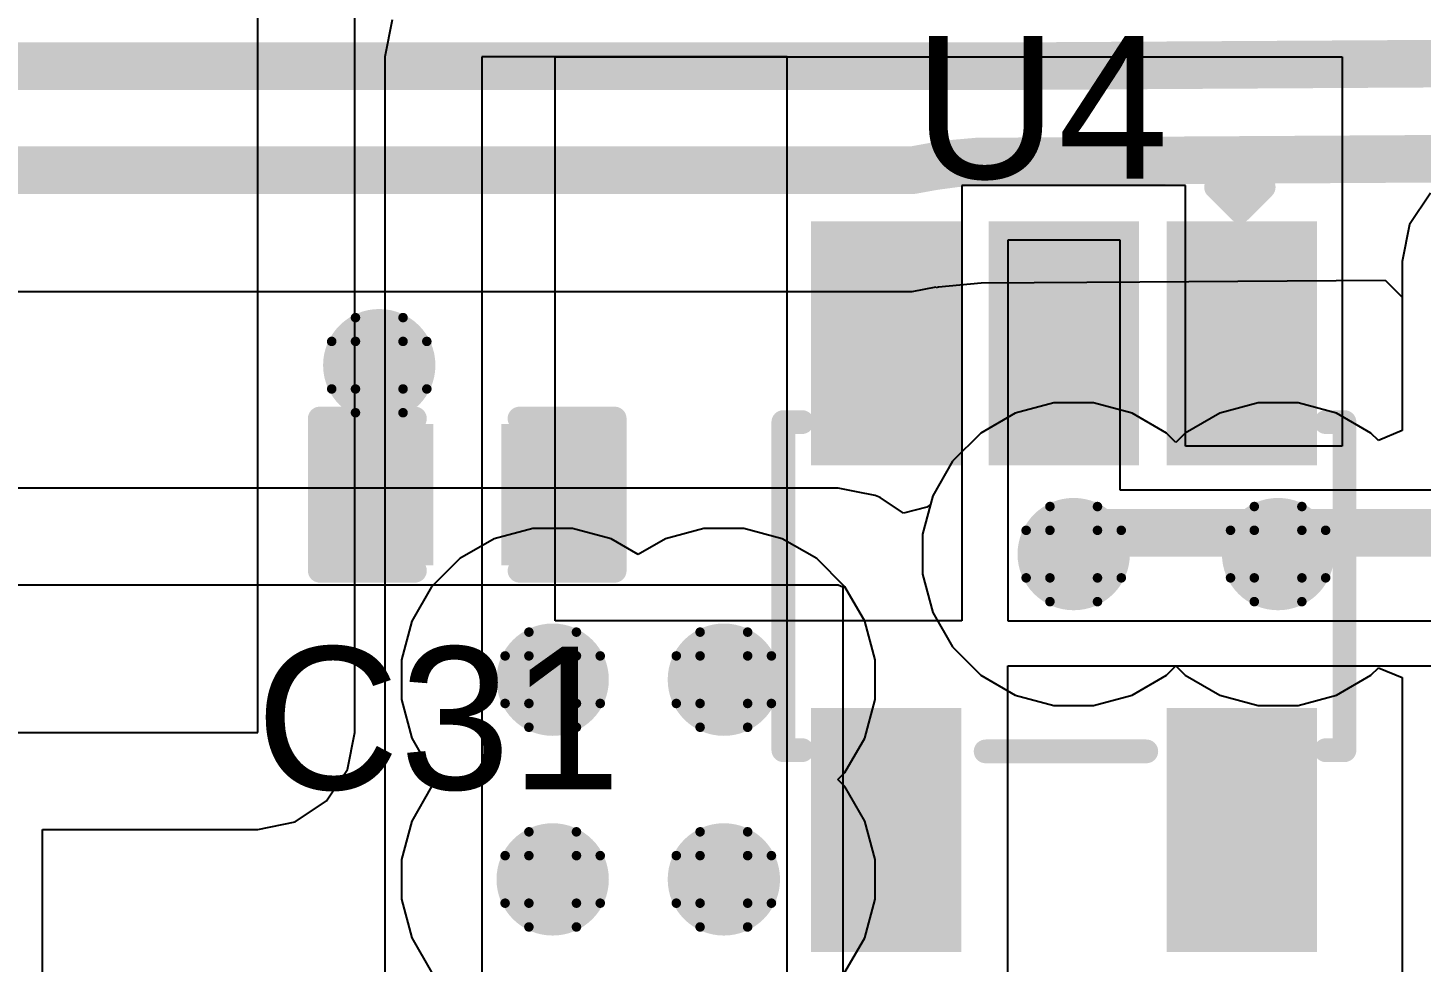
# Model space of a CAD drawing. Header units: inches. Extents: x -5 to 501, y -9 to 81.
# Drawn here: x 88.69 to 96.13, y 29.05 to 34.04 of the extents above; entities that cross this region are included whole.
import ezdxf

# ---------------------------------------------------------------- set-up
doc = ezdxf.new("R2010")
doc.units = ezdxf.units.IN
for name, color, linetype in [('Bottom Layer', 5, 'Continuous'), ('Drill Drawing', 1, 'Continuous'), ('Ground', 16, 'Continuous'), ('Power', 76, 'Continuous'), ('Top Layer', 1, 'Continuous'), ('Top Overlay', 2, 'Continuous'), ('Top Paste', 8, 'Continuous'), ('Top Solder', 216, 'Continuous'), ('Via Holes', 16, 'Continuous')]:
    doc.layers.add(name, color=color, linetype=linetype)
doc.styles.add('Arial', font='', dxfattribs={"height": 0.2})
doc.styles.get('Arial').set_extended_font_data('Arial')

msp = doc.modelspace()

# ---------------------------------------------------------------- hatches: boundary and pattern name
at = {"layer": 'Bottom Layer'}
h = msp.add_hatch(color=5, dxfattribs=at)
edge = h.paths.add_edge_path()
edge.add_arc((90.5637, 32.2384), 0.3, 0, 360)
h = msp.add_hatch(color=5, dxfattribs=at)
edge = h.paths.add_edge_path()
edge.add_arc((94.273, 31.2293), 0.3, 0, 360)
h = msp.add_hatch(color=5, dxfattribs=at)
edge = h.paths.add_edge_path()
edge.add_arc((95.3647, 31.2293), 0.3, 0, 360)
h = msp.add_hatch(color=5, dxfattribs=at)
edge = h.paths.add_edge_path()
edge.add_arc((91.49, 30.5584), 0.3, 0, 360)
h = msp.add_hatch(color=5, dxfattribs=at)
edge = h.paths.add_edge_path()
edge.add_arc((92.4044, 30.5584), 0.3, 0, 360)
h = msp.add_hatch(color=5, dxfattribs=at)
edge = h.paths.add_edge_path()
edge.add_arc((91.49, 29.4916), 0.3, 0, 360)
h = msp.add_hatch(color=5, dxfattribs=at)
edge = h.paths.add_edge_path()
edge.add_arc((92.4044, 29.4916), 0.3, 0, 360)
at = {"layer": 'Ground'}
h = msp.add_hatch(color=16, dxfattribs=at)
edge = h.paths.add_edge_path()
edge.add_arc((90.5637, 32.2384), 0.3, 0, 360)
h = msp.add_hatch(color=16, dxfattribs=at)
edge = h.paths.add_edge_path()
edge.add_arc((94.273, 31.2293), 0.3, 0, 360)
h = msp.add_hatch(color=16, dxfattribs=at)
edge = h.paths.add_edge_path()
edge.add_arc((95.3647, 31.2293), 0.3, 0, 360)
h = msp.add_hatch(color=16, dxfattribs=at)
edge = h.paths.add_edge_path()
edge.add_arc((91.49, 30.5584), 0.3, 0, 360)
h = msp.add_hatch(color=16, dxfattribs=at)
edge = h.paths.add_edge_path()
edge.add_arc((92.4044, 30.5584), 0.3, 0, 360)
h = msp.add_hatch(color=16, dxfattribs=at)
edge = h.paths.add_edge_path()
edge.add_arc((91.49, 29.4916), 0.3, 0, 360)
h = msp.add_hatch(color=16, dxfattribs=at)
edge = h.paths.add_edge_path()
edge.add_arc((92.4044, 29.4916), 0.3, 0, 360)
at = {"layer": 'Power'}
h = msp.add_hatch(color=76, dxfattribs=at)
edge = h.paths.add_edge_path()
edge.add_arc((90.5637, 32.2384), 0.3, 0, 360)
h = msp.add_hatch(color=76, dxfattribs=at)
edge = h.paths.add_edge_path()
edge.add_arc((94.273, 31.2293), 0.3, 0, 360)
h = msp.add_hatch(color=76, dxfattribs=at)
edge = h.paths.add_edge_path()
edge.add_arc((95.3647, 31.2293), 0.3, 0, 360)
h = msp.add_hatch(color=76, dxfattribs=at)
edge = h.paths.add_edge_path()
edge.add_arc((91.49, 30.5584), 0.3, 0, 360)
h = msp.add_hatch(color=76, dxfattribs=at)
edge = h.paths.add_edge_path()
edge.add_arc((92.4044, 30.5584), 0.3, 0, 360)
h = msp.add_hatch(color=76, dxfattribs=at)
edge = h.paths.add_edge_path()
edge.add_arc((91.49, 29.4916), 0.3, 0, 360)
h = msp.add_hatch(color=76, dxfattribs=at)
edge = h.paths.add_edge_path()
edge.add_arc((92.4044, 29.4916), 0.3, 0, 360)
at = {"layer": 'Top Layer'}
for points in [[(93.5707, 32.9054), (93.5707, 31.8054), (92.9707, 31.8054), (92.9707, 32.9054)], [(94.5207, 32.9054), (94.5207, 31.8054), (93.9207, 31.8054), (93.9207, 32.9054)], [(95.4707, 32.9054), (95.4707, 31.8054), (94.8707, 31.8054), (94.8707, 32.9054)], [(90.3351, 31.2293), (90.3351, 31.8643), (90.7923, 31.8643), (90.7923, 31.2293)], [(91.2749, 31.2293), (91.2749, 31.8643), (91.7321, 31.8643), (91.7321, 31.2293)], [(93.5707, 30.3054), (93.5707, 29.2054), (92.9707, 29.2054), (92.9707, 30.3054)], [(95.4707, 30.3054), (95.4707, 29.2054), (94.8707, 29.2054), (94.8707, 30.3054)]]:
    msp.add_hatch(color=1, dxfattribs=at).paths.add_polyline_path(points)
h = msp.add_hatch(color=1, dxfattribs=at)
edge = h.paths.add_edge_path()
edge.add_arc((90.5637, 32.2384), 0.3, 0, 360)
h = msp.add_hatch(color=1, dxfattribs=at)
edge = h.paths.add_edge_path()
edge.add_arc((94.273, 31.2293), 0.3, 0, 360)
h = msp.add_hatch(color=1, dxfattribs=at)
edge = h.paths.add_edge_path()
edge.add_arc((95.3647, 31.2293), 0.3, 0, 360)
h = msp.add_hatch(color=1, dxfattribs=at)
edge = h.paths.add_edge_path()
edge.add_arc((91.49, 30.5584), 0.3, 0, 360)
h = msp.add_hatch(color=1, dxfattribs=at)
edge = h.paths.add_edge_path()
edge.add_arc((92.4044, 30.5584), 0.3, 0, 360)
h = msp.add_hatch(color=1, dxfattribs=at)
edge = h.paths.add_edge_path()
edge.add_arc((91.49, 29.4916), 0.3, 0, 360)
h = msp.add_hatch(color=1, dxfattribs=at)
edge = h.paths.add_edge_path()
edge.add_arc((92.4044, 29.4916), 0.3, 0, 360)
at = {"layer": 'Top Paste'}
for points in [[(93.5707, 32.9054), (93.5707, 31.8054), (92.9707, 31.8054), (92.9707, 32.9054)], [(94.5207, 32.9054), (94.5207, 31.8054), (93.9207, 31.8054), (93.9207, 32.9054)], [(95.4707, 32.9054), (95.4707, 31.8054), (94.8707, 31.8054), (94.8707, 32.9054)], [(90.3351, 31.2293), (90.3351, 31.8643), (90.7923, 31.8643), (90.7923, 31.2293)], [(91.2749, 31.2293), (91.2749, 31.8643), (91.7321, 31.8643), (91.7321, 31.2293)], [(93.5707, 30.3054), (93.5707, 29.2054), (92.9707, 29.2054), (92.9707, 30.3054)], [(95.4707, 30.3054), (95.4707, 29.2054), (94.8707, 29.2054), (94.8707, 30.3054)]]:
    msp.add_hatch(color=8, dxfattribs=at).paths.add_polyline_path(points)
at = {"layer": 'Top Solder'}
for points in [[(93.6723, 33.007), (93.6723, 31.7038), (92.8691, 31.7038), (92.8691, 33.007)], [(94.6223, 33.007), (94.6223, 31.7038), (93.8191, 31.7038), (93.8191, 33.007)], [(95.5723, 33.007), (95.5723, 31.7038), (94.7691, 31.7038), (94.7691, 33.007)], [(90.2751, 31.1693), (90.2751, 31.9243), (90.8523, 31.9243), (90.8523, 31.1693)], [(91.2149, 31.1693), (91.2149, 31.9243), (91.7921, 31.9243), (91.7921, 31.1693)], [(93.6723, 30.407), (93.6723, 29.1038), (92.8691, 29.1038), (92.8691, 30.407)], [(95.5723, 30.407), (95.5723, 29.1038), (94.7691, 29.1038), (94.7691, 30.407)]]:
    msp.add_hatch(color=216, dxfattribs=at).paths.add_polyline_path(points)
at = {"layer": 'Via Holes'}
h = msp.add_hatch(color=7, dxfattribs=at)
edge = h.paths.add_edge_path()
edge.add_arc((90.5637, 32.2384), 0.15, 0, 360)
h = msp.add_hatch(color=7, dxfattribs=at)
edge = h.paths.add_edge_path()
edge.add_arc((94.273, 31.2293), 0.15, 0, 360)
h = msp.add_hatch(color=7, dxfattribs=at)
edge = h.paths.add_edge_path()
edge.add_arc((95.3647, 31.2293), 0.15, 0, 360)
h = msp.add_hatch(color=7, dxfattribs=at)
edge = h.paths.add_edge_path()
edge.add_arc((91.49, 30.5584), 0.15, 0, 360)
h = msp.add_hatch(color=7, dxfattribs=at)
edge = h.paths.add_edge_path()
edge.add_arc((92.4044, 30.5584), 0.15, 0, 360)
h = msp.add_hatch(color=7, dxfattribs=at)
edge = h.paths.add_edge_path()
edge.add_arc((91.49, 29.4916), 0.15, 0, 360)
h = msp.add_hatch(color=7, dxfattribs=at)
edge = h.paths.add_edge_path()
edge.add_arc((92.4044, 29.4916), 0.15, 0, 360)

# ---------------------------------------------------------------- linework, layer by layer
at = {"layer": 'Bottom Layer'}
for p, q in [((93.5503, 32.6564), (93.779, 32.679)), ((93.779, 32.679), (94.6268, 32.6841)), ((94.6268, 32.6841), (94.6269, 32.6841)), ((94.6269, 32.6841), (94.627, 32.6841)), ((94.627, 32.6841), (95.9374, 32.692)), ((95.9374, 32.692), (96.0274, 32.6025)), ((86.3869, 32.6322), (93.4104, 32.6322)), ((93.4104, 32.6322), (93.5381, 32.6576)), ((93.5381, 32.6576), (93.539, 32.653)), ((93.539, 32.653), (93.5503, 32.6564)), ((96.0274, 32.6025), (96.0274, 31.8889)), ((94.1666, 32.0373), (93.9611, 31.9822)), ((94.3793, 32.0373), (94.1666, 32.0373)), ((94.5848, 31.9822), (94.3793, 32.0373)), ((95.2583, 32.0373), (95.0528, 31.9822)), ((95.4711, 32.0373), (95.2583, 32.0373)), ((95.6766, 31.9822), (95.4711, 32.0373)), ((93.9611, 31.9822), (93.7768, 31.8759)), ((94.7691, 31.8759), (94.5848, 31.9822)), ((95.0528, 31.9822), (94.8686, 31.8759)), ((95.8608, 31.8759), (95.6766, 31.9822)), ((93.7768, 31.8759), (93.6264, 31.7254)), ((94.8188, 31.8261), (94.7691, 31.8759)), ((94.8686, 31.8759), (94.8188, 31.8261)), ((95.9004, 31.8363), (95.8608, 31.8759)), ((96.0274, 31.8889), (95.9004, 31.8363)), ((93.6264, 31.7254), (93.52, 31.5412)), ((93.52, 31.5412), (93.465, 31.3357)), ((91.3836, 31.3664), (91.1781, 31.3113)), ((91.5964, 31.3664), (91.3836, 31.3664)), ((91.8019, 31.3113), (91.5964, 31.3664)), ((92.298, 31.3664), (92.0925, 31.3113)), ((92.5108, 31.3664), (92.298, 31.3664)), ((92.7163, 31.3113), (92.5108, 31.3664)), ((93.465, 31.3357), (93.465, 31.1229)), ((91.1781, 31.3113), (90.9939, 31.2049)), ((91.9472, 31.2274), (91.8019, 31.3113)), ((92.0925, 31.3113), (91.9472, 31.2274)), ((92.9005, 31.2049), (92.7163, 31.3113)), ((90.9939, 31.2049), (90.8434, 31.0545)), ((93.0509, 31.0545), (92.9005, 31.2049)), ((93.465, 31.1229), (93.52, 30.9174)), ((90.8434, 31.0545), (90.737, 30.8702)), ((93.1573, 30.8702), (93.0509, 31.0545)), ((93.52, 30.9174), (93.6264, 30.7332)), ((90.737, 30.8702), (90.682, 30.6647)), ((93.2124, 30.6647), (93.1573, 30.8702)), ((90.682, 30.6647), (90.682, 30.452)), ((93.2124, 30.452), (93.2124, 30.6647)), ((93.6264, 30.7332), (93.7768, 30.5827)), ((94.7691, 30.5827), (94.8188, 30.6325)), ((94.8188, 30.6325), (94.8686, 30.5827)), ((95.8608, 30.5827), (95.9004, 30.6223)), ((95.9004, 30.6223), (96.0274, 30.5697)), ((93.7768, 30.5827), (93.9611, 30.4764)), ((94.5848, 30.4764), (94.7691, 30.5827)), ((94.8686, 30.5827), (95.0528, 30.4764)), ((95.6766, 30.4764), (95.8608, 30.5827)), ((96.0274, 30.5697), (96.0274, 24.2308)), ((90.682, 30.452), (90.737, 30.2465)), ((93.1573, 30.2465), (93.2124, 30.452)), ((93.9611, 30.4764), (94.1666, 30.4213)), ((94.3793, 30.4213), (94.5848, 30.4764)), ((95.0528, 30.4764), (95.2583, 30.4213)), ((95.4711, 30.4213), (95.6766, 30.4764)), ((94.1666, 30.4213), (94.3793, 30.4213)), ((95.2583, 30.4213), (95.4711, 30.4213)), ((90.737, 30.2465), (90.8434, 30.0622)), ((93.0509, 30.0622), (93.1573, 30.2465)), ((90.8434, 30.0622), (90.8807, 30.025)), ((90.8807, 30.025), (90.8434, 29.9877)), ((93.0137, 30.025), (93.0509, 30.0622)), ((93.0509, 29.9877), (93.0137, 30.025)), ((90.8434, 29.9877), (90.737, 29.8034)), ((93.1573, 29.8034), (93.0509, 29.9877)), ((90.737, 29.8034), (90.682, 29.5979)), ((93.2124, 29.5979), (93.1573, 29.8034)), ((90.682, 29.5979), (90.682, 29.3852)), ((93.2124, 29.3852), (93.2124, 29.5979)), ((90.682, 29.3852), (90.737, 29.1797)), ((93.1573, 29.1797), (93.2124, 29.3852)), ((90.737, 29.1797), (90.8434, 28.9954)), ((93.0509, 28.9954), (93.1573, 29.1797))]:
    msp.add_line(p, q, dxfattribs=at)
for points in [[(75.2988, 33.8353, 0.254, 0.254, 0), (93.9212, 33.8353, 0.254, 0.254, 0)], [(93.9212, 33.8353, 0.254, 0.254, 0), (97.7107, 33.8582, 0.254, 0.254, 0)], [(93.4104, 33.2796, 0.254, 0.254, -0.034603), (93.7584, 33.3263, 0.254, 0.254, 0)], [(93.7584, 33.3263, 0.254, 0.254, 0), (94.6229, 33.3315, 0.254, 0.254, 0)], [(93.7584, 33.3263, 0.254, 0.254, 0), (93.7584, 33.3263, 0.254, 0.254, 0)], [(94.6229, 33.3315, 0.254, 0.254, 0), (94.6231, 33.3315, 0.254, 0.254, 0)], [(94.6231, 33.3315, 0.254, 0.254, 0), (97.7122, 33.3502, 0.254, 0.254, 0)], [(75.9542, 33.2796, 0.254, 0.254, 0), (93.4104, 33.2796, 0.254, 0.254, 0)], [(93.4104, 33.2796, 0.254, 0.254, 0), (93.4104, 33.2796, 0.254, 0.254, 0)]]:
    msp.add_lwpolyline(points, format="xyseb", dxfattribs=at)
for points in [[(93.8577, 33.8353, 0.127, 0.127, 1), (93.9847, 33.8353, 0.127, 0.127, 1)], [(93.8577, 33.8353, 0.127, 0.127, 1), (93.9847, 33.8353, 0.127, 0.127, 1)], [(93.6949, 33.3263, 0.127, 0.127, 1), (93.8219, 33.3263, 0.127, 0.127, 1)], [(93.6949, 33.3263, 0.127, 0.127, 1), (93.8219, 33.3263, 0.127, 0.127, 1)], [(93.6949, 33.3263, 0.127, 0.127, 1), (93.8219, 33.3263, 0.127, 0.127, 1)], [(93.6949, 33.3263, 0.127, 0.127, 1), (93.8219, 33.3263, 0.127, 0.127, 1)], [(94.5594, 33.3315, 0.127, 0.127, 1), (94.6864, 33.3315, 0.127, 0.127, 1)], [(94.5594, 33.3315, 0.127, 0.127, 1), (94.6864, 33.3315, 0.127, 0.127, 1)], [(94.5596, 33.3315, 0.127, 0.127, 1), (94.6866, 33.3315, 0.127, 0.127, 1)], [(94.5596, 33.3315, 0.127, 0.127, 1), (94.6866, 33.3315, 0.127, 0.127, 1)], [(93.3469, 33.2796, 0.127, 0.127, 1), (93.4739, 33.2796, 0.127, 0.127, 1)], [(93.3469, 33.2796, 0.127, 0.127, 1), (93.4739, 33.2796, 0.127, 0.127, 1)], [(93.3469, 33.2796, 0.127, 0.127, 1), (93.4739, 33.2796, 0.127, 0.127, 1)], [(93.3469, 33.2796, 0.127, 0.127, 1), (93.4739, 33.2796, 0.127, 0.127, 1)]]:
    msp.add_lwpolyline(points, format="xyseb", close=True, dxfattribs=at)
at = {"layer": 'Drill Drawing'}
for points in [[(90.4367, 32.3654, 0.0508, 0.0508, 0), (90.4367, 32.4924, 0.0508, 0.0508, 0)], [(90.4367, 32.4924, 0.0508, 0.0508, 0), (90.6907, 32.4924, 0.0508, 0.0508, 0)], [(90.6907, 32.3654, 0.0508, 0.0508, 0), (90.6907, 32.4924, 0.0508, 0.0508, 0)], [(90.3097, 32.1114, 0.0508, 0.0508, 0), (90.3097, 32.3654, 0.0508, 0.0508, 0)], [(90.3097, 32.3654, 0.0508, 0.0508, 0), (90.4367, 32.3654, 0.0508, 0.0508, 0)], [(90.6907, 32.3654, 0.0508, 0.0508, 0), (90.8177, 32.3654, 0.0508, 0.0508, 0)], [(90.8177, 32.1114, 0.0508, 0.0508, 0), (90.8177, 32.3654, 0.0508, 0.0508, 0)], [(90.3097, 32.1114, 0.0508, 0.0508, 0), (90.4367, 32.1114, 0.0508, 0.0508, 0)], [(90.4367, 31.9844, 0.0508, 0.0508, 0), (90.4367, 32.1114, 0.0508, 0.0508, 0)], [(90.6907, 32.1114, 0.0508, 0.0508, 0), (90.8177, 32.1114, 0.0508, 0.0508, 0)], [(90.6907, 31.9844, 0.0508, 0.0508, 0), (90.6907, 32.1114, 0.0508, 0.0508, 0)], [(90.4367, 31.9844, 0.0508, 0.0508, 0), (90.6907, 31.9844, 0.0508, 0.0508, 0)], [(94.146, 31.3563, 0.0508, 0.0508, 0), (94.146, 31.4833, 0.0508, 0.0508, 0)], [(94.146, 31.4833, 0.0508, 0.0508, 0), (94.4, 31.4833, 0.0508, 0.0508, 0)], [(94.4, 31.3563, 0.0508, 0.0508, 0), (94.4, 31.4833, 0.0508, 0.0508, 0)], [(95.2377, 31.3563, 0.0508, 0.0508, 0), (95.2377, 31.4833, 0.0508, 0.0508, 0)], [(95.2377, 31.4833, 0.0508, 0.0508, 0), (95.4917, 31.4833, 0.0508, 0.0508, 0)], [(95.4917, 31.3563, 0.0508, 0.0508, 0), (95.4917, 31.4833, 0.0508, 0.0508, 0)], [(94.019, 31.1023, 0.0508, 0.0508, 0), (94.019, 31.3563, 0.0508, 0.0508, 0)], [(94.019, 31.3563, 0.0508, 0.0508, 0), (94.146, 31.3563, 0.0508, 0.0508, 0)], [(94.4, 31.3563, 0.0508, 0.0508, 0), (94.527, 31.3563, 0.0508, 0.0508, 0)], [(94.527, 31.1023, 0.0508, 0.0508, 0), (94.527, 31.3563, 0.0508, 0.0508, 0)], [(95.1107, 31.1023, 0.0508, 0.0508, 0), (95.1107, 31.3563, 0.0508, 0.0508, 0)], [(95.1107, 31.3563, 0.0508, 0.0508, 0), (95.2377, 31.3563, 0.0508, 0.0508, 0)], [(95.4917, 31.3563, 0.0508, 0.0508, 0), (95.6187, 31.3563, 0.0508, 0.0508, 0)], [(95.6187, 31.1023, 0.0508, 0.0508, 0), (95.6187, 31.3563, 0.0508, 0.0508, 0)], [(94.019, 31.1023, 0.0508, 0.0508, 0), (94.146, 31.1023, 0.0508, 0.0508, 0)], [(94.146, 30.9753, 0.0508, 0.0508, 0), (94.146, 31.1023, 0.0508, 0.0508, 0)], [(94.4, 31.1023, 0.0508, 0.0508, 0), (94.527, 31.1023, 0.0508, 0.0508, 0)], [(94.4, 30.9753, 0.0508, 0.0508, 0), (94.4, 31.1023, 0.0508, 0.0508, 0)], [(95.1107, 31.1023, 0.0508, 0.0508, 0), (95.2377, 31.1023, 0.0508, 0.0508, 0)], [(95.2377, 30.9753, 0.0508, 0.0508, 0), (95.2377, 31.1023, 0.0508, 0.0508, 0)], [(95.4917, 31.1023, 0.0508, 0.0508, 0), (95.6187, 31.1023, 0.0508, 0.0508, 0)], [(95.4917, 30.9753, 0.0508, 0.0508, 0), (95.4917, 31.1023, 0.0508, 0.0508, 0)], [(94.146, 30.9753, 0.0508, 0.0508, 0), (94.4, 30.9753, 0.0508, 0.0508, 0)], [(95.2377, 30.9753, 0.0508, 0.0508, 0), (95.4917, 30.9753, 0.0508, 0.0508, 0)], [(91.363, 30.6854, 0.0508, 0.0508, 0), (91.363, 30.8124, 0.0508, 0.0508, 0)], [(91.363, 30.8124, 0.0508, 0.0508, 0), (91.617, 30.8124, 0.0508, 0.0508, 0)], [(91.617, 30.6854, 0.0508, 0.0508, 0), (91.617, 30.8124, 0.0508, 0.0508, 0)], [(92.2774, 30.6854, 0.0508, 0.0508, 0), (92.2774, 30.8124, 0.0508, 0.0508, 0)], [(92.2774, 30.8124, 0.0508, 0.0508, 0), (92.5314, 30.8124, 0.0508, 0.0508, 0)], [(92.5314, 30.6854, 0.0508, 0.0508, 0), (92.5314, 30.8124, 0.0508, 0.0508, 0)], [(91.236, 30.4314, 0.0508, 0.0508, 0), (91.236, 30.6854, 0.0508, 0.0508, 0)], [(91.236, 30.6854, 0.0508, 0.0508, 0), (91.363, 30.6854, 0.0508, 0.0508, 0)], [(91.617, 30.6854, 0.0508, 0.0508, 0), (91.744, 30.6854, 0.0508, 0.0508, 0)], [(91.744, 30.4314, 0.0508, 0.0508, 0), (91.744, 30.6854, 0.0508, 0.0508, 0)], [(92.1504, 30.4314, 0.0508, 0.0508, 0), (92.1504, 30.6854, 0.0508, 0.0508, 0)], [(92.1504, 30.6854, 0.0508, 0.0508, 0), (92.2774, 30.6854, 0.0508, 0.0508, 0)], [(92.5314, 30.6854, 0.0508, 0.0508, 0), (92.6584, 30.6854, 0.0508, 0.0508, 0)], [(92.6584, 30.4314, 0.0508, 0.0508, 0), (92.6584, 30.6854, 0.0508, 0.0508, 0)], [(91.236, 30.4314, 0.0508, 0.0508, 0), (91.363, 30.4314, 0.0508, 0.0508, 0)], [(91.363, 30.3044, 0.0508, 0.0508, 0), (91.363, 30.4314, 0.0508, 0.0508, 0)], [(91.617, 30.4314, 0.0508, 0.0508, 0), (91.744, 30.4314, 0.0508, 0.0508, 0)], [(91.617, 30.3044, 0.0508, 0.0508, 0), (91.617, 30.4314, 0.0508, 0.0508, 0)], [(92.1504, 30.4314, 0.0508, 0.0508, 0), (92.2774, 30.4314, 0.0508, 0.0508, 0)], [(92.2774, 30.3044, 0.0508, 0.0508, 0), (92.2774, 30.4314, 0.0508, 0.0508, 0)], [(92.5314, 30.4314, 0.0508, 0.0508, 0), (92.6584, 30.4314, 0.0508, 0.0508, 0)], [(92.5314, 30.3044, 0.0508, 0.0508, 0), (92.5314, 30.4314, 0.0508, 0.0508, 0)], [(91.363, 30.3044, 0.0508, 0.0508, 0), (91.617, 30.3044, 0.0508, 0.0508, 0)], [(92.2774, 30.3044, 0.0508, 0.0508, 0), (92.5314, 30.3044, 0.0508, 0.0508, 0)], [(91.363, 29.6186, 0.0508, 0.0508, 0), (91.363, 29.7456, 0.0508, 0.0508, 0)], [(91.363, 29.7456, 0.0508, 0.0508, 0), (91.617, 29.7456, 0.0508, 0.0508, 0)], [(91.617, 29.6186, 0.0508, 0.0508, 0), (91.617, 29.7456, 0.0508, 0.0508, 0)], [(92.2774, 29.6186, 0.0508, 0.0508, 0), (92.2774, 29.7456, 0.0508, 0.0508, 0)], [(92.2774, 29.7456, 0.0508, 0.0508, 0), (92.5314, 29.7456, 0.0508, 0.0508, 0)], [(92.5314, 29.6186, 0.0508, 0.0508, 0), (92.5314, 29.7456, 0.0508, 0.0508, 0)], [(91.236, 29.3646, 0.0508, 0.0508, 0), (91.236, 29.6186, 0.0508, 0.0508, 0)], [(91.236, 29.6186, 0.0508, 0.0508, 0), (91.363, 29.6186, 0.0508, 0.0508, 0)], [(91.617, 29.6186, 0.0508, 0.0508, 0), (91.744, 29.6186, 0.0508, 0.0508, 0)], [(91.744, 29.3646, 0.0508, 0.0508, 0), (91.744, 29.6186, 0.0508, 0.0508, 0)], [(92.1504, 29.3646, 0.0508, 0.0508, 0), (92.1504, 29.6186, 0.0508, 0.0508, 0)], [(92.1504, 29.6186, 0.0508, 0.0508, 0), (92.2774, 29.6186, 0.0508, 0.0508, 0)], [(92.5314, 29.6186, 0.0508, 0.0508, 0), (92.6584, 29.6186, 0.0508, 0.0508, 0)], [(92.6584, 29.3646, 0.0508, 0.0508, 0), (92.6584, 29.6186, 0.0508, 0.0508, 0)], [(91.236, 29.3646, 0.0508, 0.0508, 0), (91.363, 29.3646, 0.0508, 0.0508, 0)], [(91.363, 29.2376, 0.0508, 0.0508, 0), (91.363, 29.3646, 0.0508, 0.0508, 0)], [(91.617, 29.3646, 0.0508, 0.0508, 0), (91.744, 29.3646, 0.0508, 0.0508, 0)], [(91.617, 29.2376, 0.0508, 0.0508, 0), (91.617, 29.3646, 0.0508, 0.0508, 0)], [(92.1504, 29.3646, 0.0508, 0.0508, 0), (92.2774, 29.3646, 0.0508, 0.0508, 0)], [(92.2774, 29.2376, 0.0508, 0.0508, 0), (92.2774, 29.3646, 0.0508, 0.0508, 0)], [(92.5314, 29.3646, 0.0508, 0.0508, 0), (92.6584, 29.3646, 0.0508, 0.0508, 0)], [(92.5314, 29.2376, 0.0508, 0.0508, 0), (92.5314, 29.3646, 0.0508, 0.0508, 0)], [(91.363, 29.2376, 0.0508, 0.0508, 0), (91.617, 29.2376, 0.0508, 0.0508, 0)], [(92.2774, 29.2376, 0.0508, 0.0508, 0), (92.5314, 29.2376, 0.0508, 0.0508, 0)]]:
    msp.add_lwpolyline(points, format="xyseb", dxfattribs=at)
for points in [[(90.424, 32.4924, 0.0254, 0.0254, 1), (90.4494, 32.4924, 0.0254, 0.0254, 1)], [(90.424, 32.4924, 0.0254, 0.0254, 1), (90.4494, 32.4924, 0.0254, 0.0254, 1)], [(90.678, 32.4924, 0.0254, 0.0254, 1), (90.7034, 32.4924, 0.0254, 0.0254, 1)], [(90.678, 32.4924, 0.0254, 0.0254, 1), (90.7034, 32.4924, 0.0254, 0.0254, 1)], [(90.297, 32.3654, 0.0254, 0.0254, 1), (90.3224, 32.3654, 0.0254, 0.0254, 1)], [(90.297, 32.3654, 0.0254, 0.0254, 1), (90.3224, 32.3654, 0.0254, 0.0254, 1)], [(90.424, 32.3654, 0.0254, 0.0254, 1), (90.4494, 32.3654, 0.0254, 0.0254, 1)], [(90.424, 32.3654, 0.0254, 0.0254, 1), (90.4494, 32.3654, 0.0254, 0.0254, 1)], [(90.678, 32.3654, 0.0254, 0.0254, 1), (90.7034, 32.3654, 0.0254, 0.0254, 1)], [(90.678, 32.3654, 0.0254, 0.0254, 1), (90.7034, 32.3654, 0.0254, 0.0254, 1)], [(90.805, 32.3654, 0.0254, 0.0254, 1), (90.8304, 32.3654, 0.0254, 0.0254, 1)], [(90.805, 32.3654, 0.0254, 0.0254, 1), (90.8304, 32.3654, 0.0254, 0.0254, 1)], [(90.297, 32.1114, 0.0254, 0.0254, 1), (90.3224, 32.1114, 0.0254, 0.0254, 1)], [(90.297, 32.1114, 0.0254, 0.0254, 1), (90.3224, 32.1114, 0.0254, 0.0254, 1)], [(90.424, 32.1114, 0.0254, 0.0254, 1), (90.4494, 32.1114, 0.0254, 0.0254, 1)], [(90.424, 32.1114, 0.0254, 0.0254, 1), (90.4494, 32.1114, 0.0254, 0.0254, 1)], [(90.678, 32.1114, 0.0254, 0.0254, 1), (90.7034, 32.1114, 0.0254, 0.0254, 1)], [(90.678, 32.1114, 0.0254, 0.0254, 1), (90.7034, 32.1114, 0.0254, 0.0254, 1)], [(90.805, 32.1114, 0.0254, 0.0254, 1), (90.8304, 32.1114, 0.0254, 0.0254, 1)], [(90.805, 32.1114, 0.0254, 0.0254, 1), (90.8304, 32.1114, 0.0254, 0.0254, 1)], [(90.424, 31.9844, 0.0254, 0.0254, 1), (90.4494, 31.9844, 0.0254, 0.0254, 1)], [(90.424, 31.9844, 0.0254, 0.0254, 1), (90.4494, 31.9844, 0.0254, 0.0254, 1)], [(90.678, 31.9844, 0.0254, 0.0254, 1), (90.7034, 31.9844, 0.0254, 0.0254, 1)], [(90.678, 31.9844, 0.0254, 0.0254, 1), (90.7034, 31.9844, 0.0254, 0.0254, 1)], [(94.1333, 31.4833, 0.0254, 0.0254, 1), (94.1587, 31.4833, 0.0254, 0.0254, 1)], [(94.1333, 31.4833, 0.0254, 0.0254, 1), (94.1587, 31.4833, 0.0254, 0.0254, 1)], [(94.3873, 31.4833, 0.0254, 0.0254, 1), (94.4127, 31.4833, 0.0254, 0.0254, 1)], [(94.3873, 31.4833, 0.0254, 0.0254, 1), (94.4127, 31.4833, 0.0254, 0.0254, 1)], [(95.225, 31.4833, 0.0254, 0.0254, 1), (95.2504, 31.4833, 0.0254, 0.0254, 1)], [(95.225, 31.4833, 0.0254, 0.0254, 1), (95.2504, 31.4833, 0.0254, 0.0254, 1)], [(95.479, 31.4833, 0.0254, 0.0254, 1), (95.5044, 31.4833, 0.0254, 0.0254, 1)], [(95.479, 31.4833, 0.0254, 0.0254, 1), (95.5044, 31.4833, 0.0254, 0.0254, 1)], [(94.0063, 31.3563, 0.0254, 0.0254, 1), (94.0317, 31.3563, 0.0254, 0.0254, 1)], [(94.0063, 31.3563, 0.0254, 0.0254, 1), (94.0317, 31.3563, 0.0254, 0.0254, 1)], [(94.1333, 31.3563, 0.0254, 0.0254, 1), (94.1587, 31.3563, 0.0254, 0.0254, 1)], [(94.1333, 31.3563, 0.0254, 0.0254, 1), (94.1587, 31.3563, 0.0254, 0.0254, 1)], [(94.3873, 31.3563, 0.0254, 0.0254, 1), (94.4127, 31.3563, 0.0254, 0.0254, 1)], [(94.3873, 31.3563, 0.0254, 0.0254, 1), (94.4127, 31.3563, 0.0254, 0.0254, 1)], [(94.5143, 31.3563, 0.0254, 0.0254, 1), (94.5397, 31.3563, 0.0254, 0.0254, 1)], [(94.5143, 31.3563, 0.0254, 0.0254, 1), (94.5397, 31.3563, 0.0254, 0.0254, 1)], [(95.098, 31.3563, 0.0254, 0.0254, 1), (95.1234, 31.3563, 0.0254, 0.0254, 1)], [(95.098, 31.3563, 0.0254, 0.0254, 1), (95.1234, 31.3563, 0.0254, 0.0254, 1)], [(95.225, 31.3563, 0.0254, 0.0254, 1), (95.2504, 31.3563, 0.0254, 0.0254, 1)], [(95.225, 31.3563, 0.0254, 0.0254, 1), (95.2504, 31.3563, 0.0254, 0.0254, 1)], [(95.479, 31.3563, 0.0254, 0.0254, 1), (95.5044, 31.3563, 0.0254, 0.0254, 1)], [(95.479, 31.3563, 0.0254, 0.0254, 1), (95.5044, 31.3563, 0.0254, 0.0254, 1)], [(95.606, 31.3563, 0.0254, 0.0254, 1), (95.6314, 31.3563, 0.0254, 0.0254, 1)], [(95.606, 31.3563, 0.0254, 0.0254, 1), (95.6314, 31.3563, 0.0254, 0.0254, 1)], [(94.0063, 31.1023, 0.0254, 0.0254, 1), (94.0317, 31.1023, 0.0254, 0.0254, 1)], [(94.0063, 31.1023, 0.0254, 0.0254, 1), (94.0317, 31.1023, 0.0254, 0.0254, 1)], [(94.1333, 31.1023, 0.0254, 0.0254, 1), (94.1587, 31.1023, 0.0254, 0.0254, 1)], [(94.1333, 31.1023, 0.0254, 0.0254, 1), (94.1587, 31.1023, 0.0254, 0.0254, 1)], [(94.3873, 31.1023, 0.0254, 0.0254, 1), (94.4127, 31.1023, 0.0254, 0.0254, 1)], [(94.3873, 31.1023, 0.0254, 0.0254, 1), (94.4127, 31.1023, 0.0254, 0.0254, 1)], [(94.5143, 31.1023, 0.0254, 0.0254, 1), (94.5397, 31.1023, 0.0254, 0.0254, 1)], [(94.5143, 31.1023, 0.0254, 0.0254, 1), (94.5397, 31.1023, 0.0254, 0.0254, 1)], [(95.098, 31.1023, 0.0254, 0.0254, 1), (95.1234, 31.1023, 0.0254, 0.0254, 1)], [(95.098, 31.1023, 0.0254, 0.0254, 1), (95.1234, 31.1023, 0.0254, 0.0254, 1)], [(95.225, 31.1023, 0.0254, 0.0254, 1), (95.2504, 31.1023, 0.0254, 0.0254, 1)], [(95.225, 31.1023, 0.0254, 0.0254, 1), (95.2504, 31.1023, 0.0254, 0.0254, 1)], [(95.479, 31.1023, 0.0254, 0.0254, 1), (95.5044, 31.1023, 0.0254, 0.0254, 1)], [(95.479, 31.1023, 0.0254, 0.0254, 1), (95.5044, 31.1023, 0.0254, 0.0254, 1)], [(95.606, 31.1023, 0.0254, 0.0254, 1), (95.6314, 31.1023, 0.0254, 0.0254, 1)], [(95.606, 31.1023, 0.0254, 0.0254, 1), (95.6314, 31.1023, 0.0254, 0.0254, 1)], [(94.1333, 30.9753, 0.0254, 0.0254, 1), (94.1587, 30.9753, 0.0254, 0.0254, 1)], [(94.1333, 30.9753, 0.0254, 0.0254, 1), (94.1587, 30.9753, 0.0254, 0.0254, 1)], [(94.3873, 30.9753, 0.0254, 0.0254, 1), (94.4127, 30.9753, 0.0254, 0.0254, 1)], [(94.3873, 30.9753, 0.0254, 0.0254, 1), (94.4127, 30.9753, 0.0254, 0.0254, 1)], [(95.225, 30.9753, 0.0254, 0.0254, 1), (95.2504, 30.9753, 0.0254, 0.0254, 1)], [(95.225, 30.9753, 0.0254, 0.0254, 1), (95.2504, 30.9753, 0.0254, 0.0254, 1)], [(95.479, 30.9753, 0.0254, 0.0254, 1), (95.5044, 30.9753, 0.0254, 0.0254, 1)], [(95.479, 30.9753, 0.0254, 0.0254, 1), (95.5044, 30.9753, 0.0254, 0.0254, 1)], [(91.3503, 30.8124, 0.0254, 0.0254, 1), (91.3757, 30.8124, 0.0254, 0.0254, 1)], [(91.3503, 30.8124, 0.0254, 0.0254, 1), (91.3757, 30.8124, 0.0254, 0.0254, 1)], [(91.6043, 30.8124, 0.0254, 0.0254, 1), (91.6297, 30.8124, 0.0254, 0.0254, 1)], [(91.6043, 30.8124, 0.0254, 0.0254, 1), (91.6297, 30.8124, 0.0254, 0.0254, 1)], [(92.2647, 30.8124, 0.0254, 0.0254, 1), (92.2901, 30.8124, 0.0254, 0.0254, 1)], [(92.2647, 30.8124, 0.0254, 0.0254, 1), (92.2901, 30.8124, 0.0254, 0.0254, 1)], [(92.5187, 30.8124, 0.0254, 0.0254, 1), (92.5441, 30.8124, 0.0254, 0.0254, 1)], [(92.5187, 30.8124, 0.0254, 0.0254, 1), (92.5441, 30.8124, 0.0254, 0.0254, 1)], [(91.2233, 30.6854, 0.0254, 0.0254, 1), (91.2487, 30.6854, 0.0254, 0.0254, 1)], [(91.2233, 30.6854, 0.0254, 0.0254, 1), (91.2487, 30.6854, 0.0254, 0.0254, 1)], [(91.3503, 30.6854, 0.0254, 0.0254, 1), (91.3757, 30.6854, 0.0254, 0.0254, 1)], [(91.3503, 30.6854, 0.0254, 0.0254, 1), (91.3757, 30.6854, 0.0254, 0.0254, 1)], [(91.6043, 30.6854, 0.0254, 0.0254, 1), (91.6297, 30.6854, 0.0254, 0.0254, 1)], [(91.6043, 30.6854, 0.0254, 0.0254, 1), (91.6297, 30.6854, 0.0254, 0.0254, 1)], [(91.7313, 30.6854, 0.0254, 0.0254, 1), (91.7567, 30.6854, 0.0254, 0.0254, 1)], [(91.7313, 30.6854, 0.0254, 0.0254, 1), (91.7567, 30.6854, 0.0254, 0.0254, 1)], [(92.1377, 30.6854, 0.0254, 0.0254, 1), (92.1631, 30.6854, 0.0254, 0.0254, 1)], [(92.1377, 30.6854, 0.0254, 0.0254, 1), (92.1631, 30.6854, 0.0254, 0.0254, 1)], [(92.2647, 30.6854, 0.0254, 0.0254, 1), (92.2901, 30.6854, 0.0254, 0.0254, 1)], [(92.2647, 30.6854, 0.0254, 0.0254, 1), (92.2901, 30.6854, 0.0254, 0.0254, 1)], [(92.5187, 30.6854, 0.0254, 0.0254, 1), (92.5441, 30.6854, 0.0254, 0.0254, 1)], [(92.5187, 30.6854, 0.0254, 0.0254, 1), (92.5441, 30.6854, 0.0254, 0.0254, 1)], [(92.6457, 30.6854, 0.0254, 0.0254, 1), (92.6711, 30.6854, 0.0254, 0.0254, 1)], [(92.6457, 30.6854, 0.0254, 0.0254, 1), (92.6711, 30.6854, 0.0254, 0.0254, 1)], [(91.2233, 30.4314, 0.0254, 0.0254, 1), (91.2487, 30.4314, 0.0254, 0.0254, 1)], [(91.2233, 30.4314, 0.0254, 0.0254, 1), (91.2487, 30.4314, 0.0254, 0.0254, 1)], [(91.3503, 30.4314, 0.0254, 0.0254, 1), (91.3757, 30.4314, 0.0254, 0.0254, 1)], [(91.3503, 30.4314, 0.0254, 0.0254, 1), (91.3757, 30.4314, 0.0254, 0.0254, 1)], [(91.6043, 30.4314, 0.0254, 0.0254, 1), (91.6297, 30.4314, 0.0254, 0.0254, 1)], [(91.6043, 30.4314, 0.0254, 0.0254, 1), (91.6297, 30.4314, 0.0254, 0.0254, 1)], [(91.7313, 30.4314, 0.0254, 0.0254, 1), (91.7567, 30.4314, 0.0254, 0.0254, 1)], [(91.7313, 30.4314, 0.0254, 0.0254, 1), (91.7567, 30.4314, 0.0254, 0.0254, 1)], [(92.1377, 30.4314, 0.0254, 0.0254, 1), (92.1631, 30.4314, 0.0254, 0.0254, 1)], [(92.1377, 30.4314, 0.0254, 0.0254, 1), (92.1631, 30.4314, 0.0254, 0.0254, 1)], [(92.2647, 30.4314, 0.0254, 0.0254, 1), (92.2901, 30.4314, 0.0254, 0.0254, 1)], [(92.2647, 30.4314, 0.0254, 0.0254, 1), (92.2901, 30.4314, 0.0254, 0.0254, 1)], [(92.5187, 30.4314, 0.0254, 0.0254, 1), (92.5441, 30.4314, 0.0254, 0.0254, 1)], [(92.5187, 30.4314, 0.0254, 0.0254, 1), (92.5441, 30.4314, 0.0254, 0.0254, 1)], [(92.6457, 30.4314, 0.0254, 0.0254, 1), (92.6711, 30.4314, 0.0254, 0.0254, 1)], [(92.6457, 30.4314, 0.0254, 0.0254, 1), (92.6711, 30.4314, 0.0254, 0.0254, 1)], [(91.3503, 30.3044, 0.0254, 0.0254, 1), (91.3757, 30.3044, 0.0254, 0.0254, 1)], [(91.3503, 30.3044, 0.0254, 0.0254, 1), (91.3757, 30.3044, 0.0254, 0.0254, 1)], [(91.6043, 30.3044, 0.0254, 0.0254, 1), (91.6297, 30.3044, 0.0254, 0.0254, 1)], [(91.6043, 30.3044, 0.0254, 0.0254, 1), (91.6297, 30.3044, 0.0254, 0.0254, 1)], [(92.2647, 30.3044, 0.0254, 0.0254, 1), (92.2901, 30.3044, 0.0254, 0.0254, 1)], [(92.2647, 30.3044, 0.0254, 0.0254, 1), (92.2901, 30.3044, 0.0254, 0.0254, 1)], [(92.5187, 30.3044, 0.0254, 0.0254, 1), (92.5441, 30.3044, 0.0254, 0.0254, 1)], [(92.5187, 30.3044, 0.0254, 0.0254, 1), (92.5441, 30.3044, 0.0254, 0.0254, 1)], [(91.3503, 29.7456, 0.0254, 0.0254, 1), (91.3757, 29.7456, 0.0254, 0.0254, 1)], [(91.3503, 29.7456, 0.0254, 0.0254, 1), (91.3757, 29.7456, 0.0254, 0.0254, 1)], [(91.6043, 29.7456, 0.0254, 0.0254, 1), (91.6297, 29.7456, 0.0254, 0.0254, 1)], [(91.6043, 29.7456, 0.0254, 0.0254, 1), (91.6297, 29.7456, 0.0254, 0.0254, 1)], [(92.2647, 29.7456, 0.0254, 0.0254, 1), (92.2901, 29.7456, 0.0254, 0.0254, 1)], [(92.2647, 29.7456, 0.0254, 0.0254, 1), (92.2901, 29.7456, 0.0254, 0.0254, 1)], [(92.5187, 29.7456, 0.0254, 0.0254, 1), (92.5441, 29.7456, 0.0254, 0.0254, 1)], [(92.5187, 29.7456, 0.0254, 0.0254, 1), (92.5441, 29.7456, 0.0254, 0.0254, 1)], [(91.2233, 29.6186, 0.0254, 0.0254, 1), (91.2487, 29.6186, 0.0254, 0.0254, 1)], [(91.2233, 29.6186, 0.0254, 0.0254, 1), (91.2487, 29.6186, 0.0254, 0.0254, 1)], [(91.3503, 29.6186, 0.0254, 0.0254, 1), (91.3757, 29.6186, 0.0254, 0.0254, 1)], [(91.3503, 29.6186, 0.0254, 0.0254, 1), (91.3757, 29.6186, 0.0254, 0.0254, 1)], [(91.6043, 29.6186, 0.0254, 0.0254, 1), (91.6297, 29.6186, 0.0254, 0.0254, 1)], [(91.6043, 29.6186, 0.0254, 0.0254, 1), (91.6297, 29.6186, 0.0254, 0.0254, 1)], [(91.7313, 29.6186, 0.0254, 0.0254, 1), (91.7567, 29.6186, 0.0254, 0.0254, 1)], [(91.7313, 29.6186, 0.0254, 0.0254, 1), (91.7567, 29.6186, 0.0254, 0.0254, 1)], [(92.1377, 29.6186, 0.0254, 0.0254, 1), (92.1631, 29.6186, 0.0254, 0.0254, 1)], [(92.1377, 29.6186, 0.0254, 0.0254, 1), (92.1631, 29.6186, 0.0254, 0.0254, 1)], [(92.2647, 29.6186, 0.0254, 0.0254, 1), (92.2901, 29.6186, 0.0254, 0.0254, 1)], [(92.2647, 29.6186, 0.0254, 0.0254, 1), (92.2901, 29.6186, 0.0254, 0.0254, 1)], [(92.5187, 29.6186, 0.0254, 0.0254, 1), (92.5441, 29.6186, 0.0254, 0.0254, 1)], [(92.5187, 29.6186, 0.0254, 0.0254, 1), (92.5441, 29.6186, 0.0254, 0.0254, 1)], [(92.6457, 29.6186, 0.0254, 0.0254, 1), (92.6711, 29.6186, 0.0254, 0.0254, 1)], [(92.6457, 29.6186, 0.0254, 0.0254, 1), (92.6711, 29.6186, 0.0254, 0.0254, 1)], [(91.2233, 29.3646, 0.0254, 0.0254, 1), (91.2487, 29.3646, 0.0254, 0.0254, 1)], [(91.2233, 29.3646, 0.0254, 0.0254, 1), (91.2487, 29.3646, 0.0254, 0.0254, 1)], [(91.3503, 29.3646, 0.0254, 0.0254, 1), (91.3757, 29.3646, 0.0254, 0.0254, 1)], [(91.3503, 29.3646, 0.0254, 0.0254, 1), (91.3757, 29.3646, 0.0254, 0.0254, 1)], [(91.6043, 29.3646, 0.0254, 0.0254, 1), (91.6297, 29.3646, 0.0254, 0.0254, 1)], [(91.6043, 29.3646, 0.0254, 0.0254, 1), (91.6297, 29.3646, 0.0254, 0.0254, 1)], [(91.7313, 29.3646, 0.0254, 0.0254, 1), (91.7567, 29.3646, 0.0254, 0.0254, 1)], [(91.7313, 29.3646, 0.0254, 0.0254, 1), (91.7567, 29.3646, 0.0254, 0.0254, 1)], [(92.1377, 29.3646, 0.0254, 0.0254, 1), (92.1631, 29.3646, 0.0254, 0.0254, 1)], [(92.1377, 29.3646, 0.0254, 0.0254, 1), (92.1631, 29.3646, 0.0254, 0.0254, 1)], [(92.2647, 29.3646, 0.0254, 0.0254, 1), (92.2901, 29.3646, 0.0254, 0.0254, 1)], [(92.2647, 29.3646, 0.0254, 0.0254, 1), (92.2901, 29.3646, 0.0254, 0.0254, 1)], [(92.5187, 29.3646, 0.0254, 0.0254, 1), (92.5441, 29.3646, 0.0254, 0.0254, 1)], [(92.5187, 29.3646, 0.0254, 0.0254, 1), (92.5441, 29.3646, 0.0254, 0.0254, 1)], [(92.6457, 29.3646, 0.0254, 0.0254, 1), (92.6711, 29.3646, 0.0254, 0.0254, 1)], [(92.6457, 29.3646, 0.0254, 0.0254, 1), (92.6711, 29.3646, 0.0254, 0.0254, 1)], [(91.3503, 29.2376, 0.0254, 0.0254, 1), (91.3757, 29.2376, 0.0254, 0.0254, 1)], [(91.3503, 29.2376, 0.0254, 0.0254, 1), (91.3757, 29.2376, 0.0254, 0.0254, 1)], [(91.6043, 29.2376, 0.0254, 0.0254, 1), (91.6297, 29.2376, 0.0254, 0.0254, 1)], [(91.6043, 29.2376, 0.0254, 0.0254, 1), (91.6297, 29.2376, 0.0254, 0.0254, 1)], [(92.2647, 29.2376, 0.0254, 0.0254, 1), (92.2901, 29.2376, 0.0254, 0.0254, 1)], [(92.2647, 29.2376, 0.0254, 0.0254, 1), (92.2901, 29.2376, 0.0254, 0.0254, 1)], [(92.5187, 29.2376, 0.0254, 0.0254, 1), (92.5441, 29.2376, 0.0254, 0.0254, 1)], [(92.5187, 29.2376, 0.0254, 0.0254, 1), (92.5441, 29.2376, 0.0254, 0.0254, 1)]]:
    msp.add_lwpolyline(points, format="xyseb", close=True, dxfattribs=at)
at = {"layer": 'Ground'}
for p, q in [((96.1792, 33.1576), (96.0669, 32.9896)), ((96.0669, 32.9896), (96.0274, 32.7914)), ((96.0274, 32.7914), (96.0274, 31.8889)), ((94.1666, 32.0373), (93.9611, 31.9822)), ((94.3793, 32.0373), (94.1666, 32.0373)), ((94.5848, 31.9822), (94.3793, 32.0373)), ((95.2583, 32.0373), (95.0528, 31.9822)), ((95.4711, 32.0373), (95.2583, 32.0373)), ((95.6766, 31.9822), (95.4711, 32.0373)), ((93.9611, 31.9822), (93.7768, 31.8759)), ((94.7691, 31.8759), (94.5848, 31.9822)), ((95.0528, 31.9822), (94.8686, 31.8759)), ((95.8608, 31.8759), (95.6766, 31.9822)), ((93.7768, 31.8759), (93.6264, 31.7254)), ((94.8188, 31.8261), (94.7691, 31.8759)), ((94.8686, 31.8759), (94.8188, 31.8261)), ((95.9004, 31.8363), (95.8608, 31.8759)), ((96.0274, 31.8889), (95.9004, 31.8363)), ((93.6264, 31.7254), (93.52, 31.5412)), ((93.52, 31.5412), (93.465, 31.3357)), ((91.3836, 31.3664), (91.1781, 31.3113)), ((91.5964, 31.3664), (91.3836, 31.3664)), ((91.8019, 31.3113), (91.5964, 31.3664)), ((92.298, 31.3664), (92.0925, 31.3113)), ((92.5108, 31.3664), (92.298, 31.3664)), ((92.7163, 31.3113), (92.5108, 31.3664)), ((93.465, 31.3357), (93.465, 31.1229)), ((91.1781, 31.3113), (90.9939, 31.2049)), ((91.9472, 31.2274), (91.8019, 31.3113)), ((92.0925, 31.3113), (91.9472, 31.2274)), ((92.9005, 31.2049), (92.7163, 31.3113)), ((90.9939, 31.2049), (90.8434, 31.0545)), ((93.0509, 31.0545), (92.9005, 31.2049)), ((93.465, 31.1229), (93.52, 30.9174)), ((90.8434, 31.0545), (90.737, 30.8702)), ((93.1573, 30.8702), (93.0509, 31.0545)), ((93.52, 30.9174), (93.6264, 30.7332)), ((90.737, 30.8702), (90.682, 30.6647)), ((93.2124, 30.6647), (93.1573, 30.8702)), ((90.682, 30.6647), (90.682, 30.452)), ((93.2124, 30.452), (93.2124, 30.6647)), ((93.6264, 30.7332), (93.7768, 30.5827)), ((94.7691, 30.5827), (94.8188, 30.6325)), ((94.8188, 30.6325), (94.8686, 30.5827)), ((95.8608, 30.5827), (95.9004, 30.6223)), ((95.9004, 30.6223), (96.0274, 30.5697)), ((93.7768, 30.5827), (93.9611, 30.4764)), ((94.5848, 30.4764), (94.7691, 30.5827)), ((94.8686, 30.5827), (95.0528, 30.4764)), ((95.6766, 30.4764), (95.8608, 30.5827)), ((96.0274, 30.5697), (96.0274, 24.2308)), ((90.682, 30.452), (90.737, 30.2465)), ((93.1573, 30.2465), (93.2124, 30.452)), ((93.9611, 30.4764), (94.1666, 30.4213)), ((94.3793, 30.4213), (94.5848, 30.4764)), ((95.0528, 30.4764), (95.2583, 30.4213)), ((95.4711, 30.4213), (95.6766, 30.4764)), ((94.1666, 30.4213), (94.3793, 30.4213)), ((95.2583, 30.4213), (95.4711, 30.4213)), ((90.737, 30.2465), (90.8434, 30.0622)), ((93.0509, 30.0622), (93.1573, 30.2465)), ((90.8434, 30.0622), (90.8807, 30.025)), ((90.8807, 30.025), (90.8434, 29.9877)), ((93.0137, 30.025), (93.0509, 30.0622)), ((93.0509, 29.9877), (93.0137, 30.025)), ((90.8434, 29.9877), (90.737, 29.8034)), ((93.1573, 29.8034), (93.0509, 29.9877)), ((90.737, 29.8034), (90.682, 29.5979)), ((93.2124, 29.5979), (93.1573, 29.8034)), ((90.682, 29.5979), (90.682, 29.3852)), ((93.2124, 29.3852), (93.2124, 29.5979)), ((90.682, 29.3852), (90.737, 29.1797)), ((93.1573, 29.1797), (93.2124, 29.3852)), ((90.737, 29.1797), (90.8434, 28.9954)), ((93.0509, 28.9954), (93.1573, 29.1797))]:
    msp.add_line(p, q, dxfattribs=at)
at = {"layer": 'Power'}
for p, q in [((96.1792, 33.1576), (96.0669, 32.9896)), ((96.0669, 32.9896), (96.0274, 32.7914)), ((96.0274, 32.7914), (96.0274, 31.8889)), ((94.1666, 32.0373), (93.9611, 31.9822)), ((94.3793, 32.0373), (94.1666, 32.0373)), ((94.5848, 31.9822), (94.3793, 32.0373)), ((95.2583, 32.0373), (95.0528, 31.9822)), ((95.4711, 32.0373), (95.2583, 32.0373)), ((95.6766, 31.9822), (95.4711, 32.0373)), ((93.9611, 31.9822), (93.7768, 31.8759)), ((94.7691, 31.8759), (94.5848, 31.9822)), ((95.0528, 31.9822), (94.8686, 31.8759)), ((95.8608, 31.8759), (95.6766, 31.9822)), ((93.7768, 31.8759), (93.6264, 31.7254)), ((94.8188, 31.8261), (94.7691, 31.8759)), ((94.8686, 31.8759), (94.8188, 31.8261)), ((95.9004, 31.8363), (95.8608, 31.8759)), ((96.0274, 31.8889), (95.9004, 31.8363)), ((93.6264, 31.7254), (93.52, 31.5412)), ((93.0148, 31.5822), (86.5316, 31.5822)), ((93.1134, 31.5625), (93.0148, 31.5822)), ((93.0148, 31.5822), (93.0148, 31.5821)), ((93.0148, 31.5821), (93.0148, 31.5822)), ((93.213, 31.5427), (93.1134, 31.5625)), ((93.2384, 31.5322), (93.213, 31.5427)), ((93.213, 31.5427), (93.213, 31.5427)), ((93.213, 31.5427), (93.213, 31.5427)), ((93.3637, 31.4485), (93.2384, 31.5322)), ((93.4886, 31.48), (93.3637, 31.4485)), ((93.5073, 31.4937), (93.4886, 31.48)), ((93.52, 31.5412), (93.5073, 31.4937)), ((86.1973, 31.0642), (93.0148, 31.0642)), ((93.0148, 31.0642), (93.0402, 31.0537)), ((93.0402, 31.0537), (93.0402, 25.372))]:
    msp.add_line(p, q, dxfattribs=at)
at = {"layer": 'Top Layer'}
for p, q in [((89.916, 30.2768), (89.916, 39.6174)), ((90.434, 30.2768), (90.434, 39.4821)), ((90.6323, 34.0832), (90.5929, 33.885)), ((90.5929, 33.885), (90.5929, 27.9616)), ((92.7417, 33.885), (91.1108, 33.885)), ((91.1108, 33.885), (91.1108, 27.9616)), ((91.5035, 30.8729), (91.5035, 33.885)), ((91.5035, 33.885), (95.7072, 33.885)), ((92.7417, 27.9616), (92.7417, 33.885)), ((95.7072, 33.885), (95.7072, 31.8054)), ((94.8707, 33.1978), (93.6752, 33.1978)), ((93.6752, 33.1978), (93.6752, 31.8054)), ((94.8707, 31.8054), (94.8707, 33.1978)), ((94.5207, 32.9054), (93.9207, 32.9054)), ((93.9207, 32.9054), (93.9207, 30.8729)), ((94.5207, 31.5714), (94.5207, 32.9054)), ((93.6752, 31.8054), (93.6752, 30.8729)), ((95.4707, 31.8054), (94.8707, 31.8054)), ((95.7072, 31.8054), (95.4707, 31.8054)), ((99.3407, 31.5714), (94.5207, 31.5714)), ((93.6752, 30.8729), (91.5035, 30.8729)), ((93.9207, 30.8729), (99.3407, 30.8729)), ((93.9207, 25.2915), (93.9207, 30.6316)), ((93.9207, 30.6316), (100.4163, 30.6316)), ((83.2814, 30.2768), (89.916, 30.2768)), ((90.3945, 30.0786), (90.434, 30.2768)), ((90.2822, 29.9106), (90.3945, 30.0786)), ((90.1142, 29.7983), (90.2822, 29.9106)), ((89.916, 29.7588), (90.1142, 29.7983)), ((88.7658, 27.795), (88.7658, 29.7588)), ((88.7658, 29.7588), (89.916, 29.7588))]:
    msp.add_line(p, q, dxfattribs=at)
for points in [[(90.5637, 31.5468, 0.3894, 0.3894, 0), (90.5637, 32.2384, 0.3894, 0.3894, 0)], [(94.273, 31.2293, 0.254, 0.254, 0), (94.3865, 31.3428, 0.254, 0.254, 0)], [(94.3865, 31.3428, 0.254, 0.254, 0), (99.0232, 31.3428, 0.254, 0.254, 0)]]:
    msp.add_lwpolyline(points, format="xyseb", dxfattribs=at)
for points in [[(90.4664, 32.2384, 0.1947, 0.1947, 1), (90.661, 32.2384, 0.1947, 0.1947, 1)], [(90.4664, 31.5468, 0.1947, 0.1947, 1), (90.661, 31.5468, 0.1947, 0.1947, 1)], [(94.323, 31.3428, 0.127, 0.127, 1), (94.45, 31.3428, 0.127, 0.127, 1)], [(94.323, 31.3428, 0.127, 0.127, 1), (94.45, 31.3428, 0.127, 0.127, 1)], [(94.2095, 31.2293, 0.127, 0.127, 1), (94.3365, 31.2293, 0.127, 0.127, 1)]]:
    msp.add_lwpolyline(points, format="xyseb", close=True, dxfattribs=at)
at = {"layer": 'Top Overlay'}
for points in [[(95.0335, 33.189, 0.127, 0.127, 0), (95.1605, 33.062, 0.127, 0.127, 0)], [(95.0335, 33.189, 0.127, 0.127, 0), (95.2875, 33.189, 0.127, 0.127, 0)], [(95.1605, 33.062, 0.127, 0.127, 0), (95.2875, 33.189, 0.127, 0.127, 0)], [(90.2462, 31.9532, 0.127, 0.127, 0), (90.7542, 31.9532, 0.127, 0.127, 0)], [(90.2462, 31.1404, 0.127, 0.127, 0), (90.2462, 31.9532, 0.127, 0.127, 0)], [(91.313, 31.9532, 0.127, 0.127, 0), (91.821, 31.9532, 0.127, 0.127, 0)], [(91.821, 31.1404, 0.127, 0.127, 0), (91.821, 31.9532, 0.127, 0.127, 0)], [(92.7221, 30.1818, 0.127, 0.127, 0), (92.7221, 31.9344, 0.127, 0.127, 0)], [(92.7221, 31.9344, 0.127, 0.127, 0), (92.8221, 31.9344, 0.127, 0.127, 0)], [(95.6193, 31.9344, 0.127, 0.127, 0), (95.7193, 31.9344, 0.127, 0.127, 0)], [(95.7193, 30.1818, 0.127, 0.127, 0), (95.7193, 31.9344, 0.127, 0.127, 0)], [(90.2462, 31.1404, 0.127, 0.127, 0), (90.7542, 31.1404, 0.127, 0.127, 0)], [(91.313, 31.1404, 0.127, 0.127, 0), (91.821, 31.1404, 0.127, 0.127, 0)], [(92.7221, 30.1818, 0.127, 0.127, 0), (92.8221, 30.1818, 0.127, 0.127, 0)], [(93.8027, 30.1754, 0.127, 0.127, 0), (94.6607, 30.1754, 0.127, 0.127, 0)], [(95.6193, 30.1818, 0.127, 0.127, 0), (95.7193, 30.1818, 0.127, 0.127, 0)]]:
    msp.add_lwpolyline(points, format="xyseb", dxfattribs=at)
for points in [[(95.0018, 33.189, 0.0635, 0.0635, 1), (95.0653, 33.189, 0.0635, 0.0635, 1)], [(95.0018, 33.189, 0.0635, 0.0635, 1), (95.0653, 33.189, 0.0635, 0.0635, 1)], [(95.2558, 33.189, 0.0635, 0.0635, 1), (95.3193, 33.189, 0.0635, 0.0635, 1)], [(95.2558, 33.189, 0.0635, 0.0635, 1), (95.3193, 33.189, 0.0635, 0.0635, 1)], [(95.1288, 33.062, 0.0635, 0.0635, 1), (95.1923, 33.062, 0.0635, 0.0635, 1)], [(95.1288, 33.062, 0.0635, 0.0635, 1), (95.1923, 33.062, 0.0635, 0.0635, 1)], [(90.2144, 31.9532, 0.0635, 0.0635, 1), (90.278, 31.9532, 0.0635, 0.0635, 1)], [(90.2144, 31.9532, 0.0635, 0.0635, 1), (90.278, 31.9532, 0.0635, 0.0635, 1)], [(90.7224, 31.9532, 0.0635, 0.0635, 1), (90.7859, 31.9532, 0.0635, 0.0635, 1)], [(91.2812, 31.9532, 0.0635, 0.0635, 1), (91.3447, 31.9532, 0.0635, 0.0635, 1)], [(91.7892, 31.9532, 0.0635, 0.0635, 1), (91.8528, 31.9532, 0.0635, 0.0635, 1)], [(91.7892, 31.9532, 0.0635, 0.0635, 1), (91.8528, 31.9532, 0.0635, 0.0635, 1)], [(92.6904, 31.9344, 0.0635, 0.0635, 1), (92.7539, 31.9344, 0.0635, 0.0635, 1)], [(92.6904, 31.9344, 0.0635, 0.0635, 1), (92.7539, 31.9344, 0.0635, 0.0635, 1)], [(92.7904, 31.9344, 0.0635, 0.0635, 1), (92.8539, 31.9344, 0.0635, 0.0635, 1)], [(95.5876, 31.9344, 0.0635, 0.0635, 1), (95.6511, 31.9344, 0.0635, 0.0635, 1)], [(95.6876, 31.9344, 0.0635, 0.0635, 1), (95.7511, 31.9344, 0.0635, 0.0635, 1)], [(95.6876, 31.9344, 0.0635, 0.0635, 1), (95.7511, 31.9344, 0.0635, 0.0635, 1)], [(90.2144, 31.1404, 0.0635, 0.0635, 1), (90.278, 31.1404, 0.0635, 0.0635, 1)], [(90.2144, 31.1404, 0.0635, 0.0635, 1), (90.278, 31.1404, 0.0635, 0.0635, 1)], [(90.7224, 31.1404, 0.0635, 0.0635, 1), (90.7859, 31.1404, 0.0635, 0.0635, 1)], [(91.2812, 31.1404, 0.0635, 0.0635, 1), (91.3447, 31.1404, 0.0635, 0.0635, 1)], [(91.7892, 31.1404, 0.0635, 0.0635, 1), (91.8528, 31.1404, 0.0635, 0.0635, 1)], [(91.7892, 31.1404, 0.0635, 0.0635, 1), (91.8528, 31.1404, 0.0635, 0.0635, 1)], [(92.6904, 30.1818, 0.0635, 0.0635, 1), (92.7539, 30.1818, 0.0635, 0.0635, 1)], [(92.6904, 30.1818, 0.0635, 0.0635, 1), (92.7539, 30.1818, 0.0635, 0.0635, 1)], [(92.7904, 30.1818, 0.0635, 0.0635, 1), (92.8539, 30.1818, 0.0635, 0.0635, 1)], [(93.771, 30.1754, 0.0635, 0.0635, 1), (93.8345, 30.1754, 0.0635, 0.0635, 1)], [(94.6289, 30.1754, 0.0635, 0.0635, 1), (94.6924, 30.1754, 0.0635, 0.0635, 1)], [(95.5876, 30.1818, 0.0635, 0.0635, 1), (95.6511, 30.1818, 0.0635, 0.0635, 1)], [(95.6876, 30.1818, 0.0635, 0.0635, 1), (95.7511, 30.1818, 0.0635, 0.0635, 1)], [(95.6876, 30.1818, 0.0635, 0.0635, 1), (95.7511, 30.1818, 0.0635, 0.0635, 1)]]:
    msp.add_lwpolyline(points, format="xyseb", close=True, dxfattribs=at)

# ---------------------------------------------------------------- texts
at = {"layer": 'Top Overlay', "style": 'Arial'}
for s, p in [('U4', (93.4183, 33.2353)), ('C31', (89.9036, 29.9721))]:
    msp.add_text(s, height=0.762, dxfattribs=at).set_placement(p)

doc.saveas('drawing.dxf')
